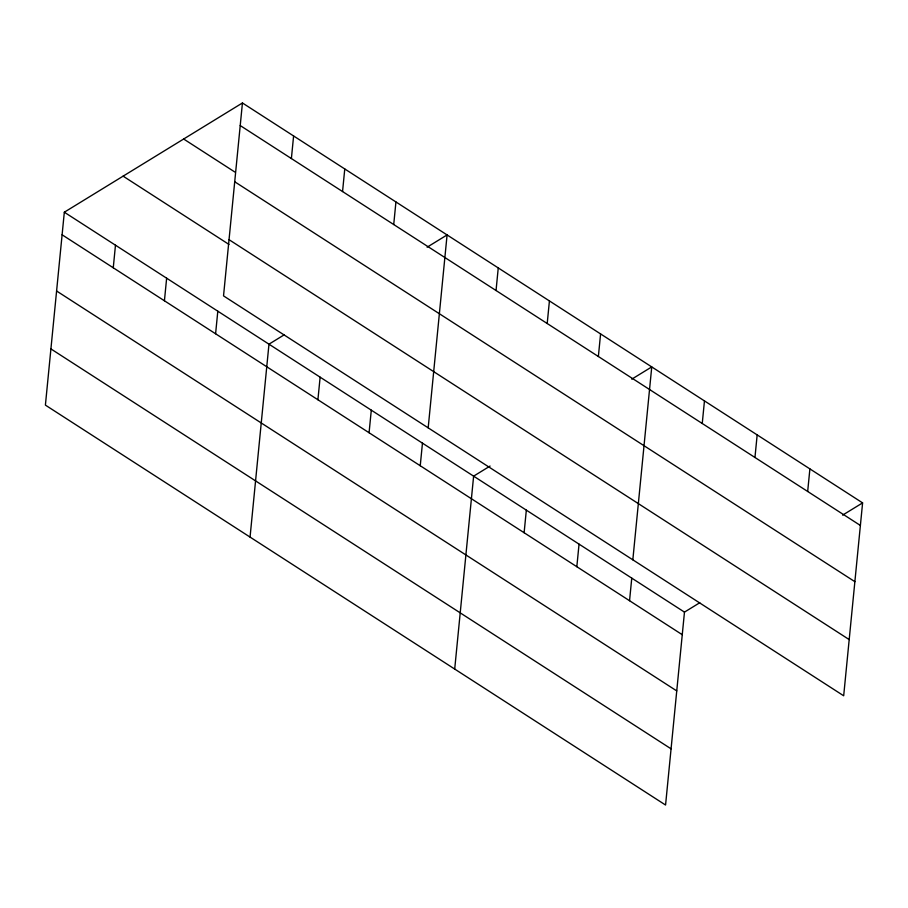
<?xml version="1.0" encoding="UTF-8"?>
<svg xmlns="http://www.w3.org/2000/svg" width="908" height="908" viewBox="0 0 908 908"><rect width="100%" height="100%" fill="white"/><g stroke="black" fill="none" stroke-linecap="round" stroke-linejoin="round"><path stroke-width="1.36" d="M242.436 102.967L223.527 295.883L843.68 695.789L862.6 502.884L242.436 102.967L64.32 212.211L45.4 405.116L665.564 805.033L684.473 612.117L699.762 602.742M113.262 267.781L115.475 245.194M164.427 300.775L166.641 278.188M215.593 333.769L217.806 311.183M250.052 537.093L268.972 344.177L284.249 334.802M291.389 158.548L293.602 135.962M317.914 399.747L320.127 377.172M342.554 191.531L344.768 168.956M369.079 432.741L371.293 410.166M393.72 224.526L395.933 201.951M420.245 465.736L422.458 443.161M428.179 427.85L447.088 234.934L427.112 247.192M454.704 669.06L473.624 476.144L490.082 466.054M496.04 290.515L498.254 267.928M524.12 532.724L526.334 510.137M547.206 323.509L549.419 300.923M576.83 566.717L579.043 544.13M598.372 356.504L600.585 333.917M632.831 559.827L651.751 366.911L631.764 379.169M629.55 600.71L631.764 578.124M702.247 423.48L704.46 400.905M754.957 457.473L757.17 434.898M807.677 491.466L809.891 468.891M842.613 515.142L862.6 502.884M240.223 125.554L860.387 525.46M183.654 139.015L234.82 172.009M234.718 181.759L854.871 581.676M229.032 239.667L849.196 639.584M123.102 176.152L228.998 244.445M64.32 212.211L684.473 612.117M62.096 234.786L682.26 634.703M56.591 291.003L676.744 690.909M50.916 348.91L671.069 748.828"/></g></svg>
